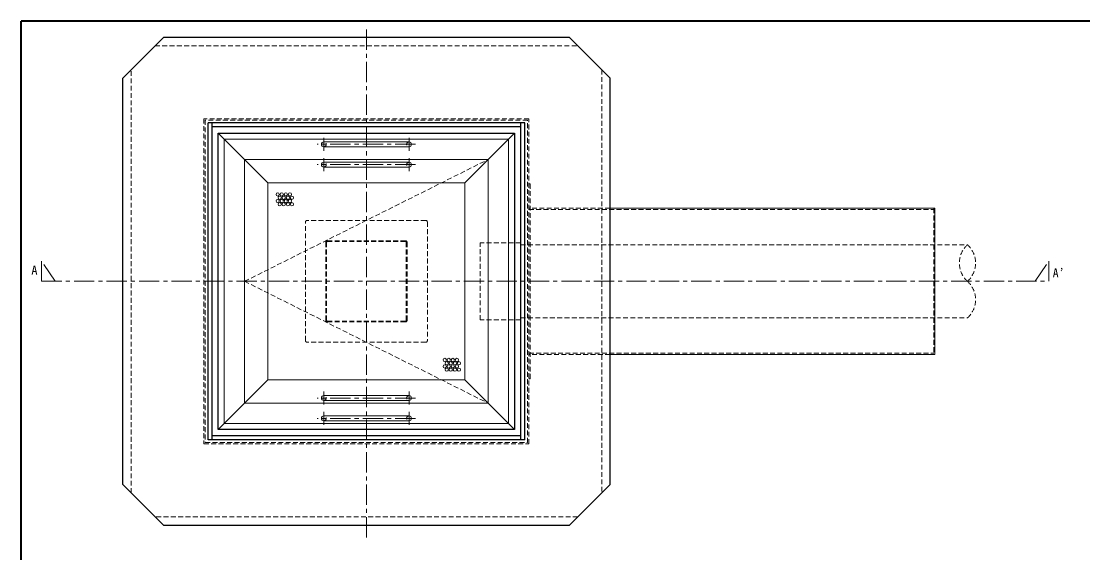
# Model space of a CAD drawing. Units: millimetres at full size, sheet at 1:5; details may follow other scales. Extents: x -1057 to 968, y -699 to 706.
# Drawn here: x -1057 to 250, y 52 to 706 of the extents above; entities that cross this region are included whole.
import ezdxf
from ezdxf.enums import TextEntityAlignment as Align

# ---------------------------------------------------------------- set-up
doc = ezdxf.new("R2010")
doc.units = ezdxf.units.MM
doc.header["$LTSCALE"] = 5
doc.linetypes.add('CHAIN1', pattern=[8, 5, -1, 1, -1])
doc.linetypes.add('DASHED1', pattern=[1.8, 1.2, -0.6])
doc.layers.add('0-0_ﾚｲﾔ1', color=4, linetype='Continuous', lineweight=9)
doc.styles.add('ＭＳ ゴシック', font='')
doc.styles.get('ＭＳ ゴシック').set_extended_font_data('MS Gothic')

msp = doc.modelspace()

# ---------------------------------------------------------------- linework, layer by layer
at = {"layer": '0-0_ﾚｲﾔ1', "color": 1, "lineweight": 40}
for p in [(-1056.961, -699.318), (968.039, 705.682)]:
    msp.add_line(p, (-1056.961, 705.682), dxfattribs=at)
at = {"layer": '0-0_ﾚｲﾔ1', "linetype": 'CHAIN1'}
for p, q in [((-631.961, 70.682), (-631.961, 700.682)), ((-684.461, 562.268), (-684.461, 546.268)), ((-579.461, 562.268), (-579.461, 546.268)), ((-571.461, 554.268), (-692.461, 554.268)), ((-684.461, 537.268), (-684.461, 521.268)), ((-579.461, 537.268), (-579.461, 521.268)), ((-571.461, 529.268), (-692.461, 529.268)), ((-1015.294, 385.682), (-1031.961, 410.682)), ((191.372, 385.682), (208.039, 410.682)), ((208.039, 410.682), (208.039, 385.682)), ((-684.461, 234.096), (-684.461, 250.096)), ((-579.461, 234.096), (-579.461, 250.096)), ((-571.461, 242.096), (-692.461, 242.096)), ((-684.461, 209.096), (-684.461, 225.096)), ((-579.461, 209.096), (-579.461, 225.096)), ((-571.461, 217.096), (-692.461, 217.096))]:
    msp.add_line(p, q, dxfattribs=at)
at = {"layer": '0-0_ﾚｲﾔ1', "color": 5, "lineweight": 25}
for p, q in [((-931.961, 635.682), (-881.961, 685.682)), ((-381.961, 685.682), (-881.961, 685.682)), ((-381.961, 685.682), (-331.961, 635.682)), ((-931.961, 135.682), (-931.961, 635.682)), ((-331.961, 135.682), (-331.961, 635.682)), ((-826.961, 190.682), (-826.961, 580.682)), ((-436.961, 580.682), (-826.961, 580.682)), ((-821.961, 190.682), (-821.961, 580.682)), ((-441.961, 575.682), (-821.961, 575.682)), ((-441.961, 190.682), (-441.961, 580.682)), ((-436.961, 190.682), (-436.961, 580.682)), ((-814.461, 568.182), (-449.461, 568.182)), ((-814.461, 203.182), (-814.461, 568.182)), ((-806.961, 560.682), (-814.461, 568.182)), ((-456.961, 560.682), (-449.461, 568.182)), ((-449.461, 568.182), (-449.461, 203.182)), ((-806.961, 210.682), (-814.461, 203.182)), ((-456.961, 210.682), (-449.461, 203.182)), ((-449.461, 203.182), (-814.461, 203.182)), ((-436.961, 190.682), (-826.961, 190.682)), ((-441.961, 195.682), (-821.961, 195.682)), ((-881.961, 85.682), (-931.961, 135.682)), ((-331.961, 135.682), (-381.961, 85.682)), ((-881.961, 85.682), (-381.961, 85.682))]:
    msp.add_line(p, q, dxfattribs=at)
at = {"layer": '0-0_ﾚｲﾔ1', "linetype": 'DASHED1'}
for p, q in [((-892.279, 675.364), (-371.643, 675.364)), ((-921.643, 125.364), (-921.643, 646)), ((-342.279, 646), (-342.279, 125.364)), ((-431.961, 585.682), (-831.961, 585.682)), ((-831.961, 585.682), (-831.961, 185.682)), ((-433.561, 584.082), (-830.361, 584.082)), ((-830.361, 584.082), (-830.361, 187.282)), ((-431.961, 185.682), (-431.961, 585.682)), ((-781.961, 385.682), (-481.961, 535.682)), ((-431.961, 505.682), (-430.361, 505.682)), ((-430.361, 505.682), (-430.361, 265.682)), ((-331.961, 475.682), (-431.961, 475.682)), ((-431.961, 474.082), (66.439, 474.082)), ((66.439, 475.682), (66.439, 295.682)), ((-706.961, 312.682), (-706.961, 458.682)), ((-558.961, 460.682), (-704.961, 460.682)), ((-556.961, 458.682), (-556.961, 312.682)), ((-681.961, 433.682), (-681.961, 337.682)), ((-680.961, 337.682), (-680.961, 433.682)), ((-679.961, 435.682), (-583.961, 435.682)), ((-583.961, 434.682), (-679.961, 434.682)), ((-582.961, 337.682), (-582.961, 433.682)), ((-581.961, 433.682), (-581.961, 337.682)), ((-441.961, 430.682), (108.039, 430.682)), ((-781.961, 385.682), (-481.961, 235.682)), ((-441.961, 340.682), (108.039, 340.682)), ((-583.961, 336.682), (-679.961, 336.682)), ((-583.961, 335.682), (-679.961, 335.682)), ((-558.961, 310.682), (-704.961, 310.682)), ((-431.961, 297.282), (66.439, 297.282)), ((-331.961, 295.682), (-431.961, 295.682)), ((-431.961, 265.682), (-430.361, 265.682)), ((-831.961, 185.682), (-431.961, 185.682)), ((-371.643, 96), (-892.279, 96))]:
    msp.add_line(p, q, dxfattribs=at)
at = {"layer": '0-0_ﾚｲﾔ1', "color": 7, "lineweight": 18}
for p, q in [((-806.961, 560.682), (-806.961, 210.682)), ((-806.961, 560.682), (-456.961, 560.682)), ((-781.961, 535.682), (-806.961, 560.682)), ((-579.461, 557.268), (-684.461, 557.268)), ((-579.461, 551.268), (-684.461, 551.268)), ((-481.961, 535.682), (-456.961, 560.682)), ((-331.961, 475.682), (68.039, 475.682)), ((68.039, 475.682), (68.039, 295.682)), ((-331.961, 295.682), (68.039, 295.682)), ((-781.961, 235.682), (-806.961, 210.682)), ((-481.961, 235.682), (-456.961, 210.682)), ((-579.461, 220.096), (-684.461, 220.096)), ((-579.461, 214.096), (-684.461, 214.096))]:
    msp.add_line(p, q, dxfattribs=at)
at = {"layer": '0-0_ﾚｲﾔ1'}
for p, q in [((-781.961, 535.682), (-781.961, 235.682)), ((-579.461, 532.268), (-684.461, 532.268)), ((-579.461, 526.268), (-684.461, 526.268)), ((-753.262, 506.983), (-753.262, 264.38)), ((-753.262, 264.38), (-510.659, 264.38)), ((-579.461, 245.096), (-684.461, 245.096)), ((-579.461, 239.096), (-684.461, 239.096))]:
    msp.add_line(p, q, dxfattribs=at)
at = {"layer": '0-0_ﾚｲﾔ1', "color": 7, "linetype": 'DASHED1', "lineweight": 18}
for p, q in [((-441.961, 433.182), (-491.961, 433.182)), ((-491.961, 338.182), (-491.961, 433.182)), ((-441.961, 338.182), (-491.961, 338.182))]:
    msp.add_line(p, q, dxfattribs=at)
at = {"layer": '0-0_ﾚｲﾔ1', "linetype": 'DASHED1'}
msp.add_lwpolyline([(-830.361, 187.282), (-433.561, 187.282), (-433.561, 584.082)], dxfattribs=at)
at = {"layer": '0-0_ﾚｲﾔ1', "color": 7, "lineweight": 18}
msp.add_lwpolyline([(-806.961, 210.682), (-456.961, 210.682), (-456.961, 560.682)], dxfattribs=at)
at = {"layer": '0-0_ﾚｲﾔ1'}
for points in [[(-510.659, 264.38), (-510.659, 506.983), (-481.961, 535.682), (-781.961, 535.682)], [(-510.659, 506.983), (-753.262, 506.983), (-781.961, 535.682)], [(-510.659, 264.38), (-481.961, 235.682), (-481.961, 535.682)], [(-753.262, 264.38), (-781.961, 235.682), (-481.961, 235.682)]]:
    msp.add_lwpolyline(points, dxfattribs=at)
at = {"layer": '0-0_ﾚｲﾔ1', "linetype": 'CHAIN1'}
msp.add_lwpolyline([(-1031.961, 410.682), (-1031.961, 385.682), (208.039, 385.682)], dxfattribs=at)
at = {"layer": '0-0_ﾚｲﾔ1'}
for centre in [(-741.194, 492.54), (-741.194, 484.54), (-738.694, 488.54), (-736.194, 492.54), (-736.194, 484.54), (-733.694, 488.54), (-731.194, 492.54), (-731.194, 484.54), (-728.694, 488.54), (-726.194, 492.54), (-726.194, 484.54), (-723.694, 488.54), (-738.694, 480.54), (-733.694, 480.54), (-728.694, 480.54), (-723.694, 480.54), (-535.58, 288.962), (-530.58, 288.962), (-525.58, 288.962), (-520.58, 288.962), (-535.58, 280.962), (-533.08, 284.962), (-533.08, 276.962), (-530.58, 280.962), (-528.08, 284.962), (-528.08, 276.962), (-525.58, 280.962), (-523.08, 284.962), (-523.08, 276.962), (-520.58, 280.962), (-518.08, 284.962), (-518.08, 276.962)]:
    msp.add_circle(centre, 2, dxfattribs=at)
at = {"layer": '0-0_ﾚｲﾔ1', "color": 7, "lineweight": 18}
for centre, start, end in [((-684.461, 554.268), 90, 270), ((-579.461, 554.268), 270, 90), ((-684.461, 217.096), 90, 270), ((-579.461, 217.096), 270, 90)]:
    msp.add_arc(centre, 3, start, end, dxfattribs=at)
at = {"layer": '0-0_ﾚｲﾔ1', "color": 7, "linetype": 'DASHED1', "lineweight": 18}
for centre, start, end in [((-684.461, 554.268), 270, 90), ((-579.461, 554.268), 90, 270), ((-684.461, 217.096), 270, 90), ((-579.461, 217.096), 90, 270)]:
    msp.add_arc(centre, 3, start, end, dxfattribs=at)
at = {"layer": '0-0_ﾚｲﾔ1'}
for centre, start, end in [((-684.461, 529.268), 90, 270), ((-579.461, 529.268), 270, 90), ((-684.461, 242.096), 90, 270), ((-579.461, 242.096), 270, 90)]:
    msp.add_arc(centre, 3, start, end, dxfattribs=at)
at = {"layer": '0-0_ﾚｲﾔ1', "linetype": 'DASHED1'}
for centre, radius, start, end in [((-684.461, 529.268), 3, 270, 90), ((-579.461, 529.268), 3, 90, 270), ((-704.961, 458.682), 2, 90, 180), ((-558.961, 458.682), 2, 0, 90), ((-679.961, 433.682), 2, 90, 180), ((-679.961, 433.682), 1, 90, 180), ((-583.961, 433.682), 2, 0, 90), ((-583.961, 433.682), 1, 0, 90), ((128.352, 408.182), 30.312, 132.07502, 227.92498), ((87.727, 408.182), 30.312, 312.07502, 47.92498), ((87.727, 363.182), 30.312, 312.07502, 47.92498), ((-679.961, 337.682), 2, 180, 270), ((-679.961, 337.682), 1, 180, 270), ((-583.961, 337.682), 2, 270, 0), ((-583.961, 337.682), 1, 270, 0), ((-704.961, 312.682), 2, 180, 270), ((-558.961, 312.682), 2, 270, 0), ((-684.461, 242.096), 3, 270, 90), ((-579.461, 242.096), 3, 90, 270)]:
    msp.add_arc(centre, radius, start, end, dxfattribs=at)

# ---------------------------------------------------------------- texts
at = {"layer": '0-0_ﾚｲﾔ1', "color": 7, "style": 'ＭＳ ゴシック'}
msp.add_text('A', height=11, dxfattribs=at).set_placement((-1044.461, 390.682), align=Align.BOTTOM_LEFT)
at = {"layer": '0-0_ﾚｲﾔ1', "color": 7, "insert": (213.039, 390.682), "char_height": 11, "attachment_point": 7, "style": 'ＭＳ ゴシック'}
msp.add_mtext('\\T1.24;\\W0.95;A’', dxfattribs=at)

doc.saveas('drawing.dxf')
